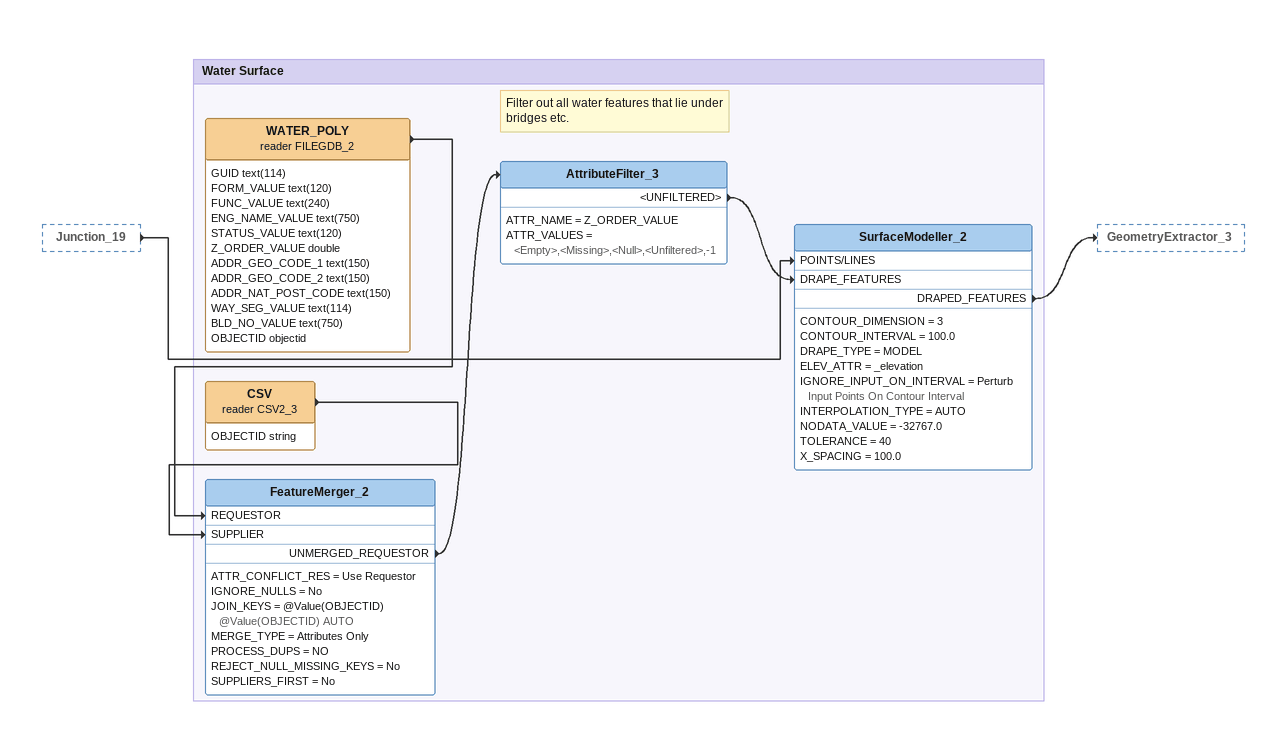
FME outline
Junction_19 [outside]
    -> SurfaceModeller_2 [POINTS/LINES]

Bookmark: Water Surface
WATER_POLY (reader FILEGDB_2)
    attributes: GUID text(114), FORM_VALUE text(120), FUNC_VALUE text(240), ENG_NAME_VALUE text(750), STATUS_VALUE text(120), Z_ORDER_VALUE double, ADDR_GEO_CODE_1 text(150), ADDR_GEO_CODE_2 text(150), ADDR_NAT_POST_CODE text(150), WAY_SEG_VALUE text(114), BLD_NO_VALUE text(750), OBJECTID objectid
    -> FeatureMerger_2 [REQUESTOR]
CSV (reader CSV2_3)
    attributes: OBJECTID string
    -> FeatureMerger_2 [SUPPLIER]
FeatureMerger_2
    ATTR_CONFLICT_RES = Use Requestor
    IGNORE_NULLS = No
    JOIN_KEYS = @Value(OBJECTID) @Value(OBJECTID) AUTO
    MERGE_TYPE = Attributes Only
    PROCESS_DUPS = NO
    REJECT_NULL_MISSING_KEYS = No
    SUPPLIERS_FIRST = No
    UNMERGED_REQUESTOR -> AttributeFilter_3
Note: Filter out all water features that lie under bridges etc.
AttributeFilter_3
    ATTR_NAME = Z_ORDER_VALUE
    ATTR_VALUES = <Empty>,<Missing>,<Null>,<Unfiltered>,-1
    <UNFILTERED> -> SurfaceModeller_2 [DRAPE_FEATURES]
SurfaceModeller_2
    CONTOUR_DIMENSION = 3
    CONTOUR_INTERVAL = 100.0
    DRAPE_TYPE = MODEL
    ELEV_ATTR = _elevation
    IGNORE_INPUT_ON_INTERVAL = Perturb Input Points On Contour Interval
    INTERPOLATION_TYPE = AUTO
    NODATA_VALUE = -32767.0
    TOLERANCE = 40
    X_SPACING = 100.0
    DRAPED_FEATURES -> GeometryExtractor_3
